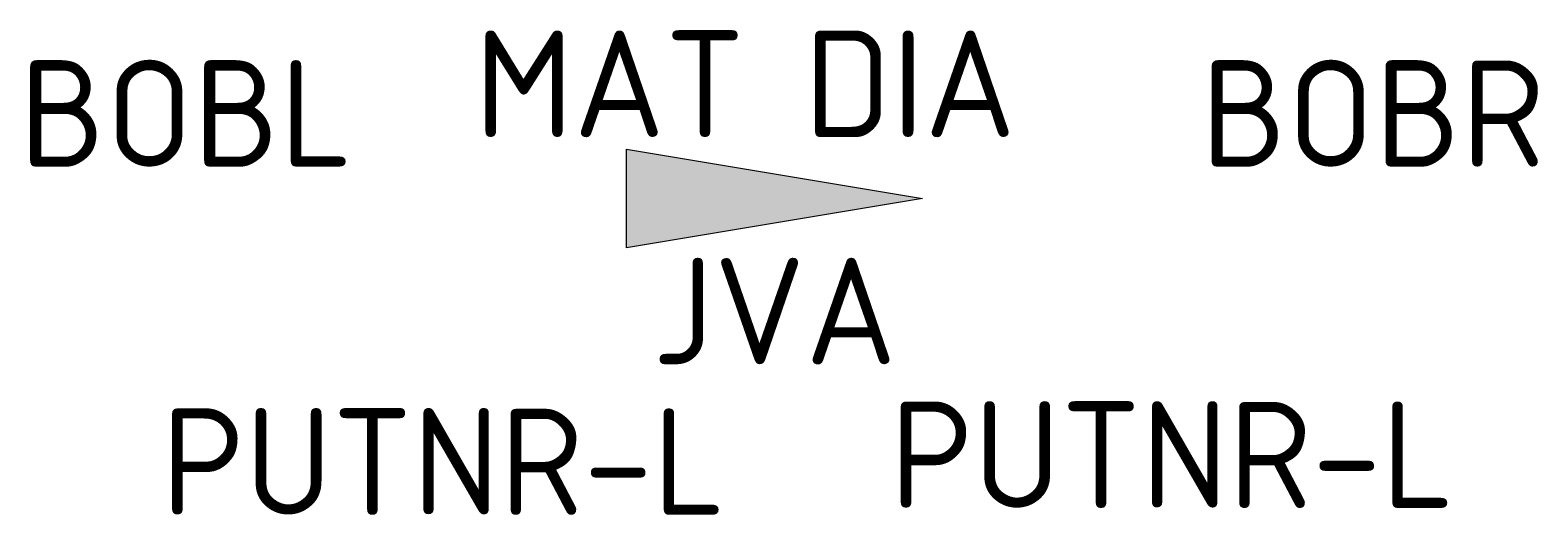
# Model space of a CAD drawing. Extents: x -12.6 to 12.9, y -5.3 to 2.8.
import ezdxf
from ezdxf.enums import TextEntityAlignment as Align

# ---------------------------------------------------------------- set-up
doc = ezdxf.new("R2010")
doc.units = 0
doc.header["$LTSCALE"] = 0.2
doc.styles.add('NLCS-ISO', font='NLCS-ISO.ttf')

msp = doc.modelspace()

# ---------------------------------------------------------------- hatches: boundary and pattern name
at = {"ltscale": 0.1}
msp.add_hatch(color=256, dxfattribs=at).paths.add_polyline_path([(2.5, 0), (-2.5, -0.833), (-2.5, 0.833)])

# ---------------------------------------------------------------- linework, layer by layer
at = {"ltscale": 0.1, "flags": 128}
msp.add_lwpolyline([(2.5, 0), (-2.5, -0.833), (-2.5, 0.833)], close=True, dxfattribs=at)

# ---------------------------------------------------------------- texts
at = {"ltscale": 0.1, "style": 'NLCS-ISO'}
for tag, text, p in [('MAT', 'PVC', (-0.5, 0.5)), ('BOBL', '0.00', (-7.126, 0))]:
    msp.add_attdef(tag, text=text, height=1.8, dxfattribs=at).set_placement(p, align=Align.BOTTOM_RIGHT)
for tag, text, p in [('DIA', '%%C125', (0.5, 0.5)), ('BOBR', '0.00', (7.203, 0))]:
    msp.add_attdef(tag, text=text, height=1.8, dxfattribs=at).set_placement(p, align=Align.BOTTOM_LEFT)
msp.add_attdef('JVA', text='', height=1.8, dxfattribs=at).set_placement((0, -1), align=Align.TOP_CENTER)
at = {"ltscale": 0.1, "style": 'NLCS-ISO', "flags": 1}
msp.add_attdef('PUTNR-L', text='', height=1.8, dxfattribs=at).set_placement((-0.822, -5.885), align=Align.BOTTOM_RIGHT)
msp.add_attdef('PUTNR-L', text='', height=1.8, dxfattribs=at).set_placement((1.948, -5.77), align=Align.BOTTOM_LEFT)

doc.saveas('drawing.dxf')
